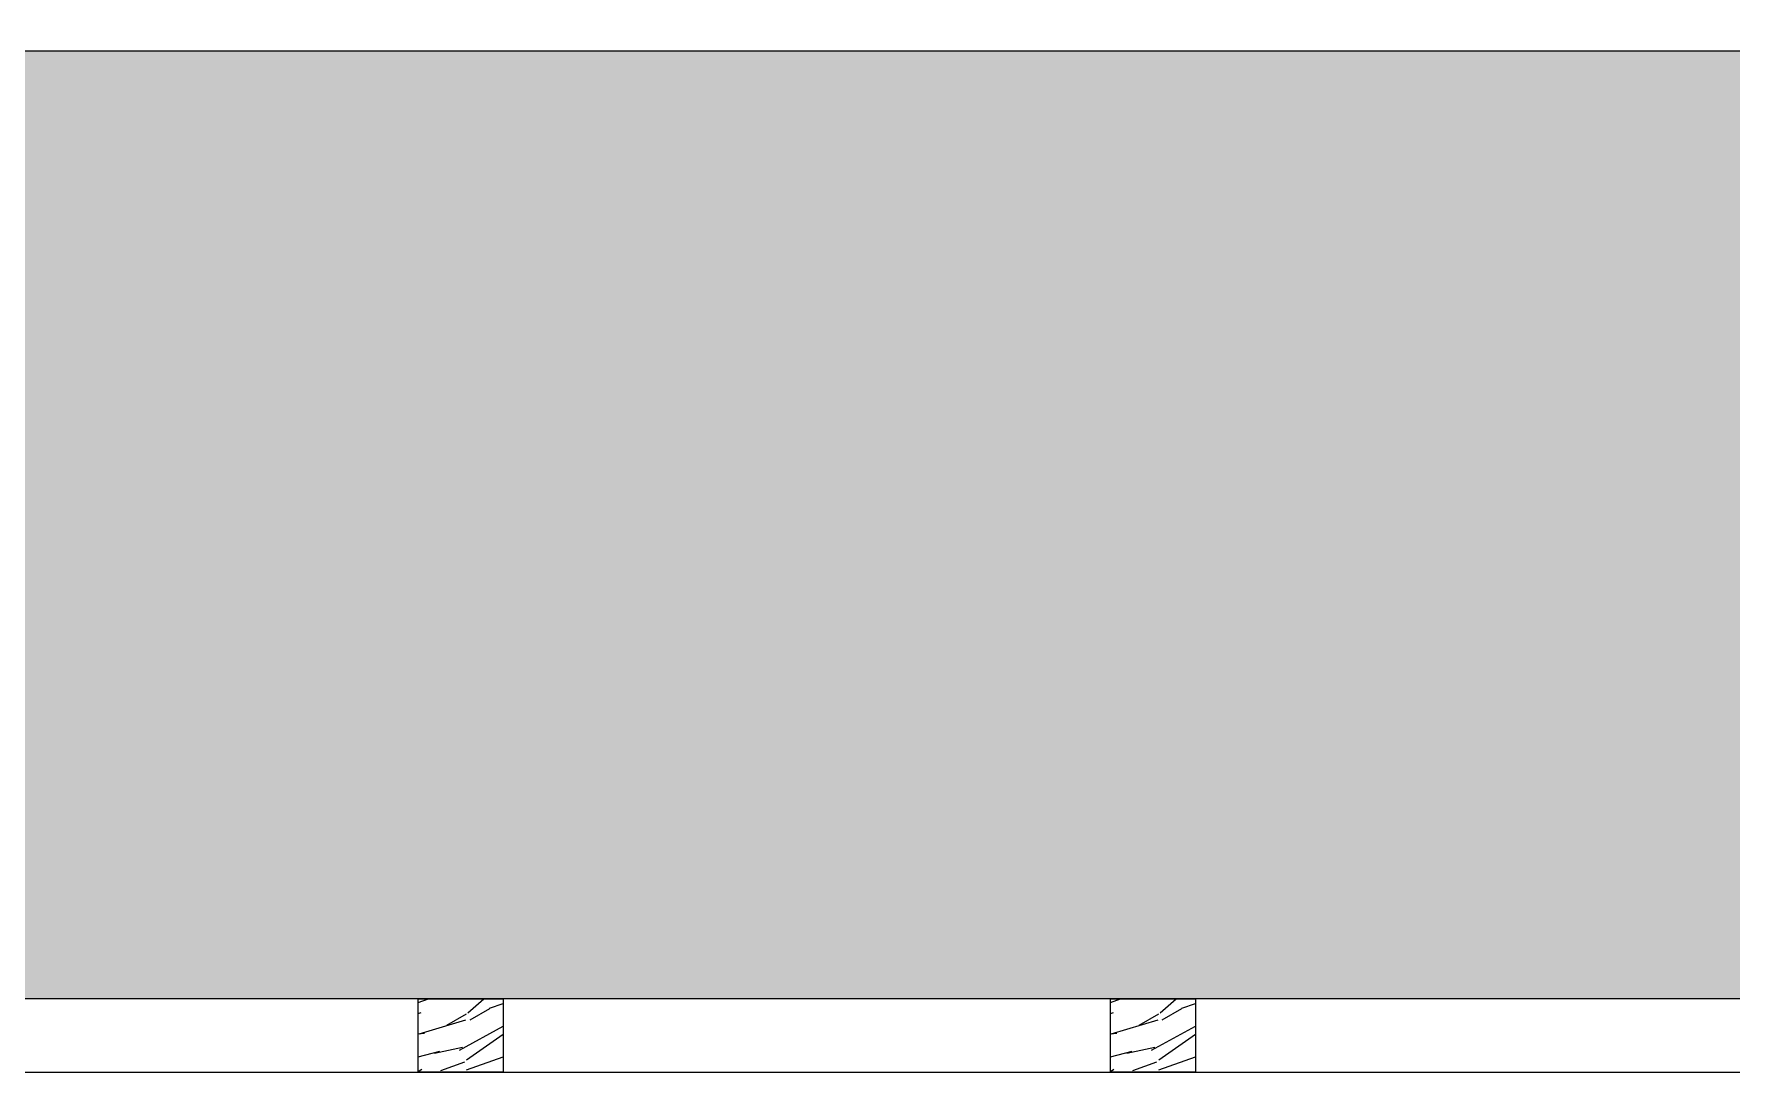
# Model space of a CAD drawing. Header units: metres. Extents: x -197 to 1099, y -24 to 14.
# Drawn here: x 748.156 to 749.651, y 2.45 to 3.365 of the extents above; entities that cross this region are included whole.
import ezdxf

# ---------------------------------------------------------------- set-up
doc = ezdxf.new("R2010")
doc.units = ezdxf.units.M
doc.header["$LTSCALE"] = 0.001
for name, color, linetype, lineweight, true_color in [('Jach-Anotaciones-CalidaddeLínea  0.13', 7, 'Continuous', 13, 0x000000), ('Jach-Anotaciones-CalidaddeLínea 0.18', 7, 'Continuous', 18, 0x000000), ('Jach-Anotaciones-Hatch-Lum50%', 9, 'Continuous', 13, 0x808080)]:
    doc.layers.add(name, color=color, linetype=linetype, lineweight=lineweight, true_color=true_color)

msp = doc.modelspace()

# ---------------------------------------------------------------- linework, layer by layer
at = {"layer": 'Jach-Anotaciones-CalidaddeLínea  0.13', "ltscale": 100}
msp.add_lwpolyline([(754.34687, 3.35), (754.34687, 3.5), (754.49687, 3.5), (754.49687, 6.15), (738.84687, 6.15), (738.84687, 7.55), (733.02077, 7.55), (733.02077, 3.5), (733.17077, 3.5), (733.17077, 3.35)], close=True, dxfattribs=at)

# ---------------------------------------------------------------- next in the draw order: wipeouts: each hides what was drawn before it
at = {"ltscale": 100}
msp.add_wipeout([(733.17077, 3.35), (754.34687, 3.35), (754.34687, 2.51458), (733.17077, 2.51458)], dxfattribs=at).dxf.layer = 'Jach-Anotaciones-CalidaddeLínea 0.18'

# ---------------------------------------------------------------- next in the draw order: hatches: boundary and pattern name
at = {"layer": 'Jach-Anotaciones-Hatch-Lum50%', "ltscale": 100}
h = msp.add_hatch(dxfattribs=at)
h.set_pattern_fill('218', color=256, scale=0.13, pattern_type=2)
h.set_pattern_definition([(0, (540.66904, 0.04875), (0.26, 0.13), [0.0325, -0.2275]), (0, (540.66904, 0.065), (0.26, 0.13), [0.0325, -0.0975]), (0, (540.79904, 0.08125), (0.26, 0.13), [0.0325, -0.2275]), (0, (540.60404, 0), (0.26, 0.13), [0.01625, -0.13, 0.01625, -0.0975]), (45, (540.62029, 0.0325), (0, 0.13), [0.02298097, -0.34471456]), (45, (540.60404, 0.08125), (0, 0.13), [0.016419, -0.35127653]), (45, (540.60404, 0.0975), (0, 0.13), [0.019695, -0.34800053]), (135, (540.76654, 0.0975), (1e-17, 0.13), [0.019695, -0.34800053]), (135, (540.76654, 0.08125), (1e-17, 0.13), [0.016419, -0.35127653]), (135, (540.75029, 0.0325), (1e-17, 0.13), [0.02298097, -0.34471456]), (26.56505, (540.63654, 0.0325), (-7e-12, 0.13), [0.0363361, -0.25435273]), (26.56505, (540.63654, 0.04875), (-7e-12, 0.13), [0.0363361, -0.25435273]), (26.56505, (540.57154, 0.065), (-7e-12, 0.13), [0.0363361, -0.25435273]), (26.56505, (540.57154, 0.08125), (-7e-12, 0.13), [0.0363361, -0.25435273]), (63.43495, (540.604044, 0), (7e-12, 0.13), [0.0363361, -0.54504157]), (63.43495, (540.620294, 0), (7e-12, 0.13), [0.0363361, -0.54504157]), (116.56505, (540.750294, 0), (-7e-12, 0.13), [0.0363361, -0.54504157]), (116.56505, (540.766544, 0), (-7e-12, 0.13), [0.0363361, -0.54504157]), (153.43495, (540.73404, 0.0325), (7e-12, 0.13), [0.0363361, -0.25435273]), (153.43495, (540.73404, 0.04875), (7e-12, 0.13), [0.0363361, -0.25435273]), (153.43495, (540.79904, 0.065), (7e-12, 0.13), [0.0363361, -0.25435273]), (153.43495, (540.79904, 0.08125), (7e-12, 0.13), [0.0363361, -0.25435273]), (82.874984, (540.604044, 0), (6e-14, 0.13), [0.13101166, -1.96517535]), (97.125016, (540.766544, 0), (-6e-14, 0.13), [0.13101166, -1.96517535])])
h.paths.add_polyline_path([(733.17077, 3.35), (754.34687, 3.35), (754.34687, 2.51458), (733.17077, 2.51458)])

# ---------------------------------------------------------------- next in the draw order: linework, layer by layer
at = {"layer": 'Jach-Anotaciones-CalidaddeLínea  0.13', "ltscale": 100}
msp.add_lwpolyline([(733.17077, 3.35), (754.34687, 3.35), (754.34687, 2.51458), (733.17077, 2.51458)], close=True, dxfattribs=at)

# ---------------------------------------------------------------- next in the draw order: wipeouts: each hides what was drawn before it
at = {"ltscale": 100}
msp.add_wipeout([(754.34687, 2.51458), (736.40687, 2.51458), (736.40687, 2.45), (754.34687, 2.45)], dxfattribs=at).dxf.layer = 'Jach-Anotaciones-CalidaddeLínea 0.18'

# ---------------------------------------------------------------- next in the draw order: hatches: boundary and pattern name
at = {"layer": 'Jach-Anotaciones-Hatch-Lum50%', "ltscale": 100}
h = msp.add_hatch(dxfattribs=at)
h.set_pattern_fill('WOOD_01', color=256, scale=0.2, angle=30, pattern_type=2)
h.set_pattern_definition([(30, (320.89012, 0.2061), (-0.1, 0.17320508), [0.04, -0.16]), (38.9726, (320.945848, 0.113569), (0.93923072707, 0.77320467243), [0.0384708, -3.8086058]), (35.7105, (320.938116, 0.122962), (1.4588472062, 1.0732025879), [0.0401996, -1.9697752]), (14.5779, (320.908116, 0.174923), (2.20525453897, 0.58038690266), [0.0601664, -5.9564754]), (23.6599, (320.87858, 0.23408), (0.1732049312, 0.1000003855), [0.0362216, -1.7748552]), (15.0686, (320.940776, 0.138354), (0.7928201585, 0.22679520083), [0.0310484, -3.0737864]), (18.6901, (320.822155, 0.203813), (0.1732050942, 0.1000000934), [0.0815844, -0.9382194]), (35.7105, (320.954848, 0.09798), (1.4588472062, 1.0732025879), [0.0200998, -1.989875]), (30, (320.91112, 0.16973), (-0.1, 0.17320508), [0.02, -0.18]), (30, (320.86448, 0.17051), (-0.1, 0.17320508), [0.06, -0.14]), (41.3099, (320.884116, 0.216492), (0.59282054, 0.573204614), [0.020396, -0.9994078]), (32.7263, (320.903796, 0.142406), (3.36410206446, 2.1732044205), [0.0420476, -4.1627116]), (22.4054, (320.915456, 0.14221), (1.4856399898, 0.6267959991), [0.0302654, -2.9962834]), (30, (320.9448, 0.0714), (-0.1, 0.17320508), [0.04, -0.16]), (28.8309, (320.932475, 0.052732), (0.173205035693, 0.10000015135), [0.0980204, -9.70402]), (30, (320.85748, 0.18264), (-0.1, 0.17320508), [0.02, -0.18]), (30, (320.8668, 0.2065), (-0.1, 0.17320508), [0.02, -0.18]), (30, (320.77985, 0.17708), (-0.1, 0.17320508), [0.03, -0.17]), (20.5377, (320.82162, 0.21274), (0.1732050554, 0.1000000749), [0.0608276, -1.1557248]), (30, (320.7662, 0.18074), (-0.1, 0.17320508), [0.04, -0.16]), (30, (320.83714, 0.01386), (-0.1, 0.17320508), [0.022, -0.178]), (30, (320.92048, 0.07352), (-0.1, 0.17320508), [0.02, -0.18]), (30, (320.82914, 0.02771), (-0.1, 0.17320508), [0.042, -0.158]), (35.4403, (320.911475, 0.089105), (1.63205127745, 1.17320414736), [0.04219, -4.1768144]), (30, (320.9052, 0.10396), (-0.1, 0.17320508), [0.038, -0.162]), (30, (320.81314, 0.05543), (-0.1, 0.17320508), [0.022, -0.178]), (28.8309, (320.817925, 0.0951384), (0.173205035693, 0.10000015135), [0.0980204, -9.70402]), (30, (320.82451, 0.11973), (-0.1, 0.17320508), [0.02, -0.18]), (30, (320.8042, 0.11492), (-0.1, 0.17320508), [0.02, -0.18]), (30, (320.87348, 0.15492), (-0.1, 0.17320508), [0.04, -0.16]), (30, (320.83683, 0.13839), (-0.1, 0.17320508), [0.02, -0.18]), (30, (320.7902, 0.13917), (-0.1, 0.17320508), [0.04, -0.16]), (49.6538, (320.878958, 0.093426), (1.50525647452, 1.79281940855), [0.0297322, -2.9434812]), (41.3099, (320.821514, 0.124923), (0.59282054, 0.573204614), [0.020396, -0.9994078]), (41.3099, (320.895796, 0.156263), (0.59282054, 0.573204614), [0.020396, -0.9994078]), (35.7105, (320.805834, 0.19208), (1.4588472062, 1.0732025879), [0.0200998, -1.989875]), (19.6952, (320.74514, 0.173205), (1.1392299502, 0.4267958355), [0.0223606, -2.213707]), (18.6901, (320.856193, 0.024856), (0.1732050942, 0.1000000934), [0.020396, -0.9994078]), (120, (320.87551, 0.0314), (-0.17320508, -0.1), [0, -0.2]), (16.6076, (320.78314, 0.107387), (3.34448336513, 1.00718497651), [0.043174, -4.2742308]), (41.3099, (320.874796, 0.192636), (0.59282054, 0.573204614), [0.020396, -0.9994078]), (40.3048, (320.937796, 0.083517), (0.7660257626, 0.6732043744), [0.0223606, -2.213707]), (18.6901, (320.841834, 0.129727), (0.1732050942, 0.1000000934), [0.020396, -0.9994078]), (18.6901, (320.854155, 0.148387), (0.1732050942, 0.1000000934), [0.020396, -0.9994078]), (11.5651, (320.79314, 0.090067), (0.173204928, 0.1000001815), [0.0252982, -0.6071572]), (15.9638, (320.778193, 0.159956), (0.173204888, 0.100000176), [0.0824622, -0.7421588]), (13.3008, (320.805834, 0.19208), (1.4124349312, 0.3535909199), [0.0626418, -2.025419]), (30, (320.80083, 0.20074), (-0.1, 0.17320508), [0.024, -0.176]), (15.9638, (320.865514, 0.048713), (0.173204888, 0.100000176), [0.0824622, -0.7421588]), (15.9638, (320.841193, 0.050837), (0.173204888, 0.100000176), [0.0824622, -0.7421588]), (15.9638, (320.832193, 0.066426), (0.173204888, 0.100000176), [0.0824622, -0.7421588]), (19.6952, (320.76914, 0.131636), (1.1392299502, 0.4267958355), [0.0223606, -2.213707]), (15.9638, (320.824834, 0.15917), (0.173204888, 0.100000176), [0.041231, -0.78339]), (19.6952, (320.80114, 0.07621), (1.1392299502, 0.4267958355), [0.0223606, -2.213707]), (27.6141, (320.898207, 0.116086), (0.17320494875, 0.10000020701), [0.0480416, -4.756123]), (19.6952, (320.861155, 0.136263), (1.1392299502, 0.4267958355), [0.0223606, -2.213707]), (42.5288, (320.882207, 0.143799), (0.5928204755, 0.573205008), [0.018439, -1.8254698]), (19.5626, (320.8061404, 0.06755), (2.10525436768, 0.75359234531), [0.0772788, -7.650591]), (21.8699, (320.878958, 0.093426), (0.1732050116, 0.0999999042), [0.0282842, -1.3859292]), (34.7636, (320.822193, 0.083746), (1.80525673466, 1.27320359476), [0.0481664, -2.3601524]), (30, (320.86176, 0.11121), (-0.1, 0.17320508), [0.062, -0.138]), (14.7449, (320.75614, 0.154153), (0.7928201053, 0.2267951812), [0.0228036, -2.2575472]), (20.5377, (320.875514, 0.031392), (0.1732050554, 0.1000000749), [0.0608276, -1.1557248]), (10.0169, (320.81814, 0.046765), (0.619615154, 0.1267950243), [0.0234094, -2.3175304]), (30, (320.89944, 0.22996), (-0.1, 0.17320508), [0.01, -0.19]), (30, (320.94344, 0.15375), (-0.1, 0.17320508), [0.02, -0.18]), (41.3099, (320.979437, 0.091392), (0.59282054, 0.573204614), [0.020396, -0.9994078]), (30, (320.97117, 0.10971), (-0.1, 0.17320508), [0.036, -0.164]), (13.3008, (320.916437, 0.200512), (1.4124349312, 0.3535909199), [0.0208806, -2.0671802]), (18.0207, (320.9391686, 0.1651384), (3.69100623785, 1.20698950949), [0.0368014, -6.7101288]), (120, (320.97944, 0.0914), (-0.17320508, -0.1), [0, -0.2]), (30, (320.99476, 0.10486), (-0.1, 0.17320508), [0.018, -0.182]), (30, (320.97576, 0.13777), (-0.1, 0.17320508), [0.018, -0.182]), (30, (320.97076, 0.14643), (-0.1, 0.17320508), [0.018, -0.182]), (6.0376, (320.936757, 0.205315), (1.5124342352, 0.1803870725), [0.0196978, -1.9500724]), (18.5163, (320.924757, 0.2261), (0.966040948051, 0.32676798933), [0.0183676, -13.043105]), (11.5651, (320.96076, 0.163746), (0.173204928, 0.1000001815), [0.0189736, -0.6134816]), (17.4712, (320.911757, 0.248617), (0.9660254196, 0.32679502), [0.018439, -1.8254698])])
h.paths.add_polyline_path([(748.49437, 2.51458), (748.56937, 2.51458), (748.56937, 2.45), (748.49437, 2.45)])
h = msp.add_hatch(dxfattribs=at)
h.set_pattern_fill('WOOD_01', color=256, scale=0.2, angle=30, pattern_type=2)
h.set_pattern_definition([(30, (321.50012, 0.2061), (-0.1, 0.17320508), [0.04, -0.16]), (38.9726, (321.555848, 0.113569), (0.93923072707, 0.77320467243), [0.0384708, -3.8086058]), (35.7105, (321.548116, 0.122962), (1.4588472062, 1.0732025879), [0.0401996, -1.9697752]), (14.5779, (321.518116, 0.174923), (2.20525453897, 0.58038690266), [0.0601664, -5.9564754]), (23.6599, (321.48858, 0.23408), (0.1732049312, 0.1000003855), [0.0362216, -1.7748552]), (15.0686, (321.550776, 0.138354), (0.7928201585, 0.22679520083), [0.0310484, -3.0737864]), (18.6901, (321.432155, 0.203813), (0.1732050942, 0.1000000934), [0.0815844, -0.9382194]), (35.7105, (321.564848, 0.09798), (1.4588472062, 1.0732025879), [0.0200998, -1.989875]), (30, (321.52112, 0.16973), (-0.1, 0.17320508), [0.02, -0.18]), (30, (321.47448, 0.17051), (-0.1, 0.17320508), [0.06, -0.14]), (41.3099, (321.494116, 0.216492), (0.59282054, 0.573204614), [0.020396, -0.9994078]), (32.7263, (321.513796, 0.142406), (3.36410206446, 2.1732044205), [0.0420476, -4.1627116]), (22.4054, (321.525456, 0.14221), (1.4856399898, 0.6267959991), [0.0302654, -2.9962834]), (30, (321.5548, 0.0714), (-0.1, 0.17320508), [0.04, -0.16]), (28.8309, (321.542475, 0.052732), (0.173205035693, 0.10000015135), [0.0980204, -9.70402]), (30, (321.46748, 0.18264), (-0.1, 0.17320508), [0.02, -0.18]), (30, (321.4768, 0.2065), (-0.1, 0.17320508), [0.02, -0.18]), (30, (321.38985, 0.17708), (-0.1, 0.17320508), [0.03, -0.17]), (20.5377, (321.43162, 0.21274), (0.1732050554, 0.1000000749), [0.0608276, -1.1557248]), (30, (321.3762, 0.18074), (-0.1, 0.17320508), [0.04, -0.16]), (30, (321.44714, 0.01386), (-0.1, 0.17320508), [0.022, -0.178]), (30, (321.53048, 0.07352), (-0.1, 0.17320508), [0.02, -0.18]), (30, (321.43914, 0.02771), (-0.1, 0.17320508), [0.042, -0.158]), (35.4403, (321.521475, 0.089105), (1.63205127745, 1.17320414736), [0.04219, -4.1768144]), (30, (321.5152, 0.10396), (-0.1, 0.17320508), [0.038, -0.162]), (30, (321.42314, 0.05543), (-0.1, 0.17320508), [0.022, -0.178]), (28.8309, (321.427925, 0.0951384), (0.173205035693, 0.10000015135), [0.0980204, -9.70402]), (30, (321.43451, 0.11973), (-0.1, 0.17320508), [0.02, -0.18]), (30, (321.4142, 0.11492), (-0.1, 0.17320508), [0.02, -0.18]), (30, (321.48348, 0.15492), (-0.1, 0.17320508), [0.04, -0.16]), (30, (321.44683, 0.13839), (-0.1, 0.17320508), [0.02, -0.18]), (30, (321.4002, 0.13917), (-0.1, 0.17320508), [0.04, -0.16]), (49.6538, (321.488958, 0.093426), (1.50525647452, 1.79281940855), [0.0297322, -2.9434812]), (41.3099, (321.431514, 0.124923), (0.59282054, 0.573204614), [0.020396, -0.9994078]), (41.3099, (321.505796, 0.156263), (0.59282054, 0.573204614), [0.020396, -0.9994078]), (35.7105, (321.415834, 0.19208), (1.4588472062, 1.0732025879), [0.0200998, -1.989875]), (19.6952, (321.35514, 0.173205), (1.1392299502, 0.4267958355), [0.0223606, -2.213707]), (18.6901, (321.466193, 0.024856), (0.1732050942, 0.1000000934), [0.020396, -0.9994078]), (120, (321.48551, 0.0314), (-0.17320508, -0.1), [0, -0.2]), (16.6076, (321.39314, 0.107387), (3.34448336513, 1.00718497651), [0.043174, -4.2742308]), (41.3099, (321.484796, 0.192636), (0.59282054, 0.573204614), [0.020396, -0.9994078]), (40.3048, (321.547796, 0.083517), (0.7660257626, 0.6732043744), [0.0223606, -2.213707]), (18.6901, (321.451834, 0.129727), (0.1732050942, 0.1000000934), [0.020396, -0.9994078]), (18.6901, (321.464155, 0.148387), (0.1732050942, 0.1000000934), [0.020396, -0.9994078]), (11.5651, (321.40314, 0.090067), (0.173204928, 0.1000001815), [0.0252982, -0.6071572]), (15.9638, (321.388193, 0.159956), (0.173204888, 0.100000176), [0.0824622, -0.7421588]), (13.3008, (321.415834, 0.19208), (1.4124349312, 0.3535909199), [0.0626418, -2.025419]), (30, (321.41083, 0.20074), (-0.1, 0.17320508), [0.024, -0.176]), (15.9638, (321.475514, 0.048713), (0.173204888, 0.100000176), [0.0824622, -0.7421588]), (15.9638, (321.451193, 0.050837), (0.173204888, 0.100000176), [0.0824622, -0.7421588]), (15.9638, (321.442193, 0.066426), (0.173204888, 0.100000176), [0.0824622, -0.7421588]), (19.6952, (321.37914, 0.131636), (1.1392299502, 0.4267958355), [0.0223606, -2.213707]), (15.9638, (321.434834, 0.15917), (0.173204888, 0.100000176), [0.041231, -0.78339]), (19.6952, (321.41114, 0.07621), (1.1392299502, 0.4267958355), [0.0223606, -2.213707]), (27.6141, (321.508207, 0.116086), (0.17320494875, 0.10000020701), [0.0480416, -4.756123]), (19.6952, (321.471155, 0.136263), (1.1392299502, 0.4267958355), [0.0223606, -2.213707]), (42.5288, (321.492207, 0.143799), (0.5928204755, 0.573205008), [0.018439, -1.8254698]), (19.5626, (321.4161404, 0.06755), (2.10525436768, 0.75359234531), [0.0772788, -7.650591]), (21.8699, (321.488958, 0.093426), (0.1732050116, 0.0999999042), [0.0282842, -1.3859292]), (34.7636, (321.432193, 0.083746), (1.80525673466, 1.27320359476), [0.0481664, -2.3601524]), (30, (321.47176, 0.11121), (-0.1, 0.17320508), [0.062, -0.138]), (14.7449, (321.36614, 0.154153), (0.7928201053, 0.2267951812), [0.0228036, -2.2575472]), (20.5377, (321.485514, 0.031392), (0.1732050554, 0.1000000749), [0.0608276, -1.1557248]), (10.0169, (321.42814, 0.046765), (0.619615154, 0.1267950243), [0.0234094, -2.3175304]), (30, (321.50944, 0.22996), (-0.1, 0.17320508), [0.01, -0.19]), (30, (321.55344, 0.15375), (-0.1, 0.17320508), [0.02, -0.18]), (41.3099, (321.589437, 0.091392), (0.59282054, 0.573204614), [0.020396, -0.9994078]), (30, (321.58117, 0.10971), (-0.1, 0.17320508), [0.036, -0.164]), (13.3008, (321.526437, 0.200512), (1.4124349312, 0.3535909199), [0.0208806, -2.0671802]), (18.0207, (321.5491686, 0.1651384), (3.69100623785, 1.20698950949), [0.0368014, -6.7101288]), (120, (321.58944, 0.0914), (-0.17320508, -0.1), [0, -0.2]), (30, (321.60476, 0.10486), (-0.1, 0.17320508), [0.018, -0.182]), (30, (321.58576, 0.13777), (-0.1, 0.17320508), [0.018, -0.182]), (30, (321.58076, 0.14643), (-0.1, 0.17320508), [0.018, -0.182]), (6.0376, (321.546757, 0.205315), (1.5124342352, 0.1803870725), [0.0196978, -1.9500724]), (18.5163, (321.534757, 0.2261), (0.966040948051, 0.32676798933), [0.0183676, -13.043105]), (11.5651, (321.57076, 0.163746), (0.173204928, 0.1000001815), [0.0189736, -0.6134816]), (17.4712, (321.521757, 0.248617), (0.9660254196, 0.32679502), [0.018439, -1.8254698])])
h.paths.add_polyline_path([(749.10437, 2.51458), (749.17937, 2.51458), (749.17937, 2.45), (749.10437, 2.45)])

# ---------------------------------------------------------------- next in the draw order: linework, layer by layer
at = {"layer": 'Jach-Anotaciones-CalidaddeLínea  0.13', "ltscale": 100}
for points in [[(754.34687, 2.51458), (736.40687, 2.51458), (736.40687, 2.45), (754.34687, 2.45)], [(748.49437, 2.51458), (748.56937, 2.51458), (748.56937, 2.45), (748.49437, 2.45)], [(749.10437, 2.51458), (749.17937, 2.51458), (749.17937, 2.45), (749.10437, 2.45)]]:
    msp.add_lwpolyline(points, close=True, dxfattribs=at)

doc.saveas('drawing.dxf')
